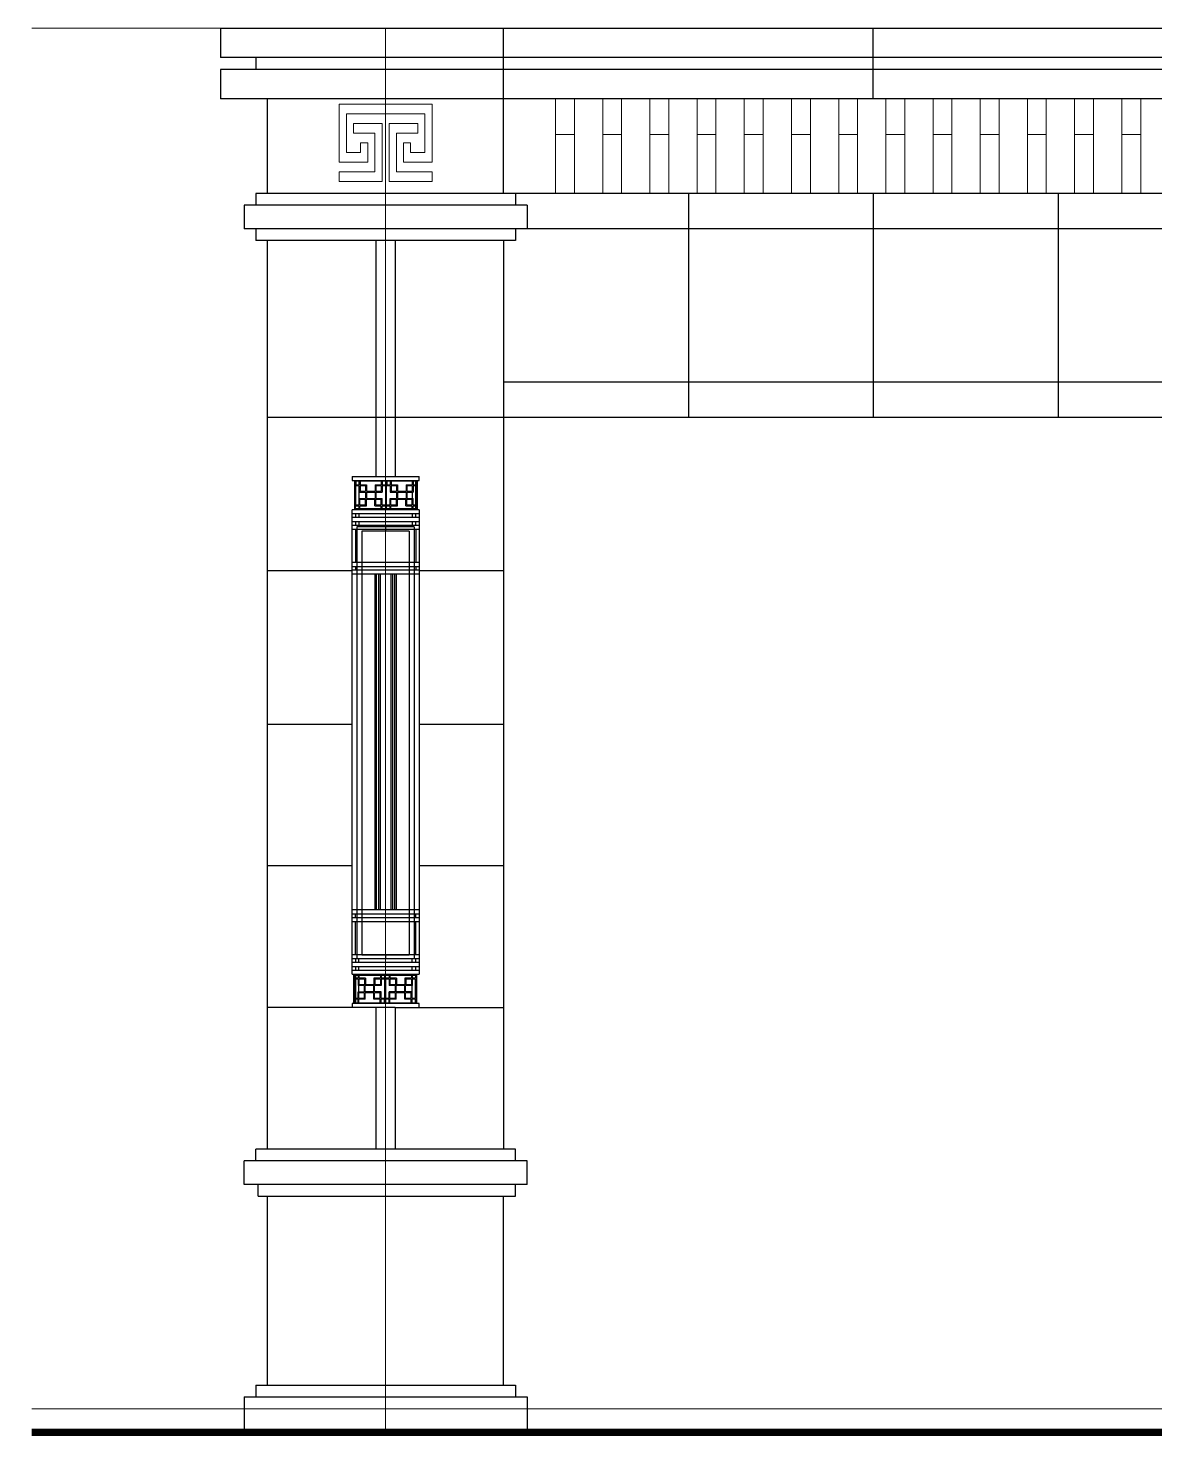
# Model space of a CAD drawing. Extents: x 1188826 to 1909461, y 608442 to 1651179.
# Drawn here: x 1651518 to 1656293, y 1041862 to 1047827 of the extents above; entities that cross this region are included whole.
import ezdxf

# ---------------------------------------------------------------- set-up
doc = ezdxf.new("R2010")
doc.units = 0
doc.header["$LTSCALE"] = 1000
doc.header["$MEASUREMENT"] = 0
doc.linetypes.add('ACAD_ISO10W100', pattern=[18.5, 12, -3, 0.5, -3])
doc.linetypes.add('DOTE', pattern=[2.42, 2, -0.2, 0.02, -0.2])
for name, color, linetype in [('1', 7, 'Continuous'), ('分缝', 37, 'Continuous'), ('立面线', 40, 'Continuous')]:
    doc.layers.add(name, color=color, linetype=linetype)
doc.layers.add('DOTE', color=19, linetype='DOTE', lineweight=9)
doc.layers.add('煤化工粉煤灰', color=7, linetype='Continuous', lineweight=0)

msp = doc.modelspace()

# ---------------------------------------------------------------- linework, layer by layer
at = {"layer": '1', "const_width": 30}
msp.add_lwpolyline([(1651532.8, 1041876.5), (1678232.8, 1041876.5)], dxfattribs=at)
at = {"layer": 'DOTE', "linetype": 'ACAD_ISO10W100', "ltscale": 100}
for p, q in [((1651532.8, 1047826.5), (1678232.8, 1047826.5)), ((1653032.7, 1047826.5), (1653032.7, 1041876.5)), ((1651532.8, 1041976.5), (1678232.8, 1041976.5)), ((1651532.8, 1041876.5), (1678232.8, 1041876.5))]:
    msp.add_line(p, q, dxfattribs=at)
at = {"layer": '分缝'}
for p, q in [((1655099.4, 1047526.5), (1655099.4, 1047826.5)), ((1654316.1, 1047126.5), (1654316.1, 1046176.5)), ((1655099.4, 1047126.5), (1655099.4, 1046176.5)), ((1655882.8, 1047126.5), (1655882.8, 1046176.5)), ((1652992.8, 1046176.5), (1652532.8, 1046176.5)), ((1653532.8, 1046176.5), (1652992.8, 1046176.5)), ((1652890.3, 1045526.5), (1652532.8, 1045526.5)), ((1653532.8, 1045526.5), (1653175.3, 1045526.5)), ((1652890.3, 1044876.5), (1652532.8, 1044876.5)), ((1653532.8, 1044876.5), (1653175.3, 1044876.5)), ((1652890.3, 1044276.5), (1652532.8, 1044276.5)), ((1653532.8, 1044276.5), (1653175.3, 1044276.5)), ((1653072.8, 1043676.6), (1652532.8, 1043676.5)), ((1653082.8, 1043676.5), (1653532.8, 1043676.5))]:
    msp.add_line(p, q, dxfattribs=at)
at = {"layer": '煤化工粉煤灰', "color": 34}
for p, q in [((1653752.8, 1047526.5), (1653752.8, 1047126.5)), ((1653832.8, 1047126.5), (1653832.8, 1047526.5)), ((1653952.8, 1047526.5), (1653952.8, 1047126.5)), ((1654032.8, 1047126.5), (1654032.8, 1047526.5)), ((1654152.8, 1047526.5), (1654152.8, 1047126.5)), ((1654232.8, 1047126.5), (1654232.8, 1047526.5)), ((1654352.8, 1047526.5), (1654352.8, 1047126.5)), ((1654432.8, 1047126.5), (1654432.8, 1047526.5)), ((1654552.8, 1047526.5), (1654552.8, 1047126.5)), ((1654632.8, 1047126.5), (1654632.8, 1047526.5)), ((1654752.8, 1047526.5), (1654752.8, 1047126.5)), ((1654832.8, 1047126.5), (1654832.8, 1047526.5)), ((1654952.8, 1047526.5), (1654952.8, 1047126.5)), ((1655032.8, 1047126.5), (1655032.8, 1047526.5)), ((1655152.8, 1047526.5), (1655152.8, 1047126.5)), ((1655232.8, 1047126.5), (1655232.8, 1047526.5)), ((1655352.8, 1047526.5), (1655352.8, 1047126.5)), ((1655432.8, 1047126.5), (1655432.8, 1047526.5)), ((1655552.8, 1047526.5), (1655552.8, 1047126.5)), ((1655632.8, 1047126.5), (1655632.8, 1047526.5)), ((1655752.8, 1047526.5), (1655752.8, 1047126.5)), ((1655832.8, 1047126.5), (1655832.8, 1047526.5)), ((1655952.8, 1047526.5), (1655952.8, 1047126.5)), ((1656032.8, 1047126.5), (1656032.8, 1047526.5)), ((1656152.8, 1047526.5), (1656152.8, 1047126.5)), ((1656232.8, 1047126.5), (1656232.8, 1047526.5)), ((1653229.6, 1047504.5), (1652835.8, 1047504.5)), ((1652836, 1047504.5), (1652836, 1047258.5)), ((1652866.3, 1047463.5), (1653199.3, 1047463.5)), ((1652866.3, 1047299.5), (1652866.3, 1047463.5)), ((1653199.3, 1047463.5), (1653199.3, 1047299.5)), ((1653229.6, 1047258.5), (1653229.6, 1047504.5)), ((1653017.6, 1047422.5), (1652896.4, 1047422.5)), ((1652896.5, 1047381.5), (1652896.5, 1047422.5)), ((1653017.6, 1047422.5), (1653017.6, 1047176.5)), ((1653169, 1047422.5), (1653047.8, 1047422.5)), ((1653047.9, 1047422.5), (1653047.9, 1047176.5)), ((1653169, 1047381.5), (1653169, 1047422.5)), ((1652987.4, 1047381.5), (1652896.4, 1047381.5)), ((1652926.6, 1047340.5), (1652957.1, 1047340.5)), ((1652926.8, 1047340.5), (1652926.8, 1047299.5)), ((1652957.1, 1047258.5), (1652957.1, 1047340.5)), ((1652987.4, 1047217.5), (1652987.4, 1047381.5)), ((1653078.2, 1047381.5), (1653169, 1047381.5)), ((1653078.2, 1047217.5), (1653078.2, 1047381.5)), ((1653108.3, 1047340.5), (1653138.7, 1047340.5)), ((1653108.5, 1047340.5), (1653108.5, 1047258.5)), ((1653138.7, 1047299.5), (1653138.7, 1047340.5)), ((1653752.8, 1047376.5), (1653832.8, 1047376.5)), ((1653952.8, 1047376.5), (1654032.8, 1047376.5)), ((1654152.8, 1047376.5), (1654232.8, 1047376.5)), ((1654352.8, 1047376.5), (1654432.8, 1047376.5)), ((1654552.8, 1047376.5), (1654632.8, 1047376.5)), ((1654752.8, 1047376.5), (1654832.8, 1047376.5)), ((1654952.8, 1047376.5), (1655032.8, 1047376.5)), ((1655152.8, 1047376.5), (1655232.8, 1047376.5)), ((1655352.8, 1047376.5), (1655432.8, 1047376.5)), ((1655552.8, 1047376.5), (1655632.8, 1047376.5)), ((1655752.8, 1047376.5), (1655832.8, 1047376.5)), ((1655952.8, 1047376.5), (1656032.8, 1047376.5)), ((1656152.8, 1047376.5), (1656232.8, 1047376.5)), ((1652866.3, 1047299.5), (1652926.8, 1047299.5)), ((1653199.3, 1047299.5), (1653138.7, 1047299.5)), ((1652835.8, 1047258.5), (1652957.1, 1047258.5)), ((1652987.4, 1047217.5), (1652835.8, 1047217.5)), ((1652836, 1047176.5), (1652836, 1047217.5)), ((1653229.6, 1047217.5), (1653078.2, 1047217.5)), ((1653108.3, 1047258.5), (1653229.6, 1047258.5)), ((1653229.6, 1047176.5), (1653229.6, 1047217.5)), ((1652835.8, 1047176.5), (1653017.6, 1047176.5)), ((1653047.8, 1047176.5), (1653229.6, 1047176.5))]:
    msp.add_line(p, q, dxfattribs=at)
at = {"layer": '立面线'}
for p, q in [((1652332.8, 1047826.5), (1652332.8, 1047701.5)), ((1652332.8, 1047826.5), (1677432.8, 1047826.5)), ((1653532.8, 1047126.5), (1653532.8, 1047826.5)), ((1657982.8, 1047701.5), (1652332.8, 1047701.5)), ((1652482.8, 1047701.5), (1652482.8, 1047651.5)), ((1652332.8, 1047651.5), (1652332.8, 1047526.5)), ((1657982.8, 1047651.5), (1652332.8, 1047651.5)), ((1657982.8, 1047526.5), (1652332.8, 1047526.5)), ((1652532.8, 1047126.5), (1652532.8, 1047526.5)), ((1652482.8, 1047126.5), (1652482.8, 1047076.5)), ((1657982.8, 1047126.5), (1652482.8, 1047126.5)), ((1653582.8, 1047126.5), (1653582.8, 1047076.5)), ((1652432.8, 1047076.5), (1652432.8, 1046976.5)), ((1653632.8, 1047076.5), (1652432.8, 1047076.5)), ((1653632.8, 1047076.5), (1653632.8, 1046976.5)), ((1657982.8, 1046976.5), (1652432.8, 1046976.5)), ((1652482.8, 1046976.5), (1652482.8, 1046926.5)), ((1653582.8, 1046926.5), (1652482.8, 1046926.5)), ((1652532.8, 1043076.5), (1652532.8, 1046926.5)), ((1652992.8, 1045926.5), (1652992.8, 1046926.5)), ((1653072.8, 1046926.5), (1653072.8, 1045926.5)), ((1653532.8, 1046926.5), (1653532.8, 1043076.5)), ((1653582.8, 1046976.5), (1653582.8, 1046926.5)), ((1657982.8, 1046326.5), (1653532.8, 1046326.5)), ((1657982.8, 1046176.5), (1653532.8, 1046176.5)), ((1652890.3, 1045926.5), (1652890.3, 1045910)), ((1652890.3, 1045926.5), (1653175.3, 1045926.5)), ((1652890.3, 1045910), (1653175.3, 1045910)), ((1652902.3, 1045785.8), (1652902.3, 1045910)), ((1652906.2, 1045906.6), (1652906.2, 1045891.7)), ((1652920.8, 1045906.6), (1652906.2, 1045906.6)), ((1652919.9, 1045906.6), (1652919.9, 1045891.7)), ((1652920.8, 1045906.6), (1652920.8, 1045891.7)), ((1652924.7, 1045906.6), (1652924.7, 1045891.7)), ((1653014.5, 1045906.6), (1652924.7, 1045906.6)), ((1653014.5, 1045906.6), (1653014.5, 1045891.2)), ((1653017.9, 1045906.6), (1653017.9, 1045891.2)), ((1653033, 1045906.6), (1653017.9, 1045906.6)), ((1653033, 1045891.2), (1653033, 1045906.6)), ((1653033.6, 1045910), (1653033.6, 1045785.8)), ((1653036.9, 1045785.8), (1653036.9, 1045910)), ((1653037.5, 1045906.6), (1653037.5, 1045891.7)), ((1653052.1, 1045906.6), (1653037.5, 1045906.6)), ((1653052.1, 1045906.6), (1653052.1, 1045891.7)), ((1653056, 1045906.6), (1653056, 1045891.7)), ((1653145.7, 1045906.6), (1653056, 1045906.6)), ((1653145.7, 1045906.6), (1653145.7, 1045891.2)), ((1653145.8, 1045906.6), (1653145.7, 1045906.6)), ((1653145.8, 1045906.6), (1653145.8, 1045891.2)), ((1653149.2, 1045906.6), (1653149.2, 1045891.2)), ((1653164.3, 1045906.6), (1653149.2, 1045906.6)), ((1653160.3, 1045891.2), (1653160.3, 1045906.6)), ((1653163.3, 1045906.6), (1653163.3, 1045891.2)), ((1653164.3, 1045891.2), (1653164.3, 1045906.6)), ((1653168.2, 1045785.8), (1653168.2, 1045910)), ((1653175.3, 1045910), (1653175.3, 1045926.5)), ((1652905.6, 1045888.1), (1652905.6, 1045806.5)), ((1652905.6, 1045888.1), (1652920.8, 1045888.1)), ((1652906.2, 1045891.7), (1652920.8, 1045891.7)), ((1652919.9, 1045888.1), (1652919.9, 1045806.5)), ((1652920.8, 1045888.1), (1652920.8, 1045860.8)), ((1652920.8, 1045860.8), (1652948, 1045860.8)), ((1652924.7, 1045891.7), (1652951.3, 1045891.7)), ((1652924.7, 1045888.1), (1652948, 1045888.1)), ((1652924.7, 1045888.1), (1652924.7, 1045864.4)), ((1652924.7, 1045864.4), (1652948, 1045864.4)), ((1652948, 1045888.1), (1652948, 1045864.4)), ((1652948, 1045860.8), (1652948, 1045833.8)), ((1652951.3, 1045891.7), (1652951.3, 1045864.4)), ((1652951.3, 1045864.4), (1652987.9, 1045864.4)), ((1652951.3, 1045860.8), (1652951.3, 1045833.8)), ((1652951.3, 1045860.8), (1652987.9, 1045860.8)), ((1652987.9, 1045891.2), (1653014.5, 1045891.2)), ((1652987.9, 1045891.2), (1652987.9, 1045864.4)), ((1652987.9, 1045860.8), (1652987.9, 1045833.8)), ((1652991.2, 1045888.1), (1653014.5, 1045888.1)), ((1652991.2, 1045888.1), (1652991.2, 1045864.4)), ((1652991.2, 1045864.4), (1653014.5, 1045864.4)), ((1652991.2, 1045860.8), (1652991.2, 1045833.8)), ((1652991.2, 1045860.8), (1653017.9, 1045860.8)), ((1653014.5, 1045888.1), (1653014.5, 1045864.4)), ((1653017.9, 1045891.2), (1653033, 1045891.2)), ((1653017.9, 1045888.1), (1653033, 1045888.1)), ((1653017.9, 1045888.1), (1653017.9, 1045860.8)), ((1653033, 1045806), (1653033, 1045888.1)), ((1653036.9, 1045888.1), (1653052.1, 1045888.1)), ((1653037.5, 1045891.7), (1653052.1, 1045891.7)), ((1653052.1, 1045888.1), (1653052.1, 1045860.8)), ((1653052.1, 1045860.8), (1653079.3, 1045860.8)), ((1653056, 1045891.7), (1653082.6, 1045891.7)), ((1653056, 1045888.1), (1653079.3, 1045888.1)), ((1653056, 1045888.1), (1653056, 1045864.4)), ((1653056, 1045864.4), (1653079.3, 1045864.4)), ((1653079.3, 1045888.1), (1653079.3, 1045864.4)), ((1653079.3, 1045860.8), (1653079.3, 1045833.8)), ((1653082.6, 1045891.7), (1653082.6, 1045864.4)), ((1653082.6, 1045864.4), (1653119.2, 1045864.4)), ((1653082.6, 1045860.8), (1653082.6, 1045833.8)), ((1653082.6, 1045860.8), (1653119.2, 1045860.8)), ((1653119.2, 1045891.2), (1653119.2, 1045864.4)), ((1653119.2, 1045891.2), (1653145.8, 1045891.2)), ((1653119.2, 1045860.8), (1653119.2, 1045833.8)), ((1653122.5, 1045888.1), (1653122.5, 1045864.4)), ((1653122.5, 1045888.1), (1653145.8, 1045888.1)), ((1653122.5, 1045864.4), (1653145.8, 1045864.4)), ((1653122.5, 1045860.8), (1653122.5, 1045833.8)), ((1653122.5, 1045860.8), (1653145.7, 1045860.8)), ((1653145.7, 1045888.1), (1653145.7, 1045864.4)), ((1653145.7, 1045860.8), (1653145.7, 1045833.8)), ((1653145.7, 1045860.8), (1653145.8, 1045860.8)), ((1653145.8, 1045888.1), (1653145.8, 1045864.4)), ((1653145.8, 1045860.8), (1653149.2, 1045860.8)), ((1653149.2, 1045891.2), (1653164.3, 1045891.2)), ((1653149.2, 1045888.1), (1653149.2, 1045860.8)), ((1653149.2, 1045888.1), (1653164.3, 1045888.1)), ((1653160.3, 1045806), (1653160.3, 1045888.1)), ((1653163.3, 1045888.1), (1653163.3, 1045806)), ((1653164.3, 1045806), (1653164.3, 1045888.1)), ((1652890.3, 1043817.3), (1652890.3, 1045785.8)), ((1653175.3, 1045785.8), (1652890.3, 1045785.8)), ((1652905.6, 1045806.5), (1652920.2, 1045806.5)), ((1652905.6, 1045789.4), (1652905.6, 1045802.4)), ((1652905.6, 1045802.4), (1652920.2, 1045802.4)), ((1652920.2, 1045789.4), (1652905.6, 1045789.4)), ((1652919.9, 1045802.4), (1652919.9, 1045789.4)), ((1652920.2, 1045806.5), (1652920.2, 1045833.8)), ((1652920.2, 1045833.8), (1652948, 1045833.8)), ((1652920.2, 1045789.4), (1652920.2, 1045802.4)), ((1652923.6, 1045830.2), (1652947.4, 1045830.2)), ((1652923.6, 1045806.5), (1652923.6, 1045830.2)), ((1652923.6, 1045806.5), (1652947.4, 1045806.5)), ((1652923.6, 1045789.4), (1652923.6, 1045802.4)), ((1652923.6, 1045802.4), (1652951.3, 1045802.4)), ((1653014.5, 1045789.4), (1652923.6, 1045789.4)), ((1652947.4, 1045806.5), (1652947.4, 1045830.2)), ((1652951.3, 1045833.8), (1652987.9, 1045833.8)), ((1652951.3, 1045802.4), (1652951.3, 1045830.2)), ((1652951.3, 1045830.2), (1652987.3, 1045830.2)), ((1652987.3, 1045802.9), (1652987.3, 1045830.2)), ((1652987.3, 1045802.9), (1653014.5, 1045802.9)), ((1652991.2, 1045833.8), (1653018.4, 1045833.8)), ((1652991.2, 1045830.2), (1653014.5, 1045830.2)), ((1652991.2, 1045806), (1652991.2, 1045830.2)), ((1652991.2, 1045806), (1653014.5, 1045806)), ((1653014.5, 1045806), (1653014.5, 1045830.2)), ((1653014.5, 1045789.4), (1653014.5, 1045802.9)), ((1653018.4, 1045806), (1653018.4, 1045833.8)), ((1653018.4, 1045806), (1653033, 1045806)), ((1653018.4, 1045802.9), (1653033, 1045802.9)), ((1653018.4, 1045789.4), (1653018.4, 1045802.9)), ((1653033, 1045789.4), (1653018.4, 1045789.4)), ((1653033, 1045802.9), (1653033, 1045789.4)), ((1653036.9, 1045806.5), (1653051.5, 1045806.5)), ((1653036.9, 1045802.4), (1653051.5, 1045802.4)), ((1653051.5, 1045789.4), (1653036.9, 1045789.4)), ((1653051.5, 1045806.5), (1653051.5, 1045833.8)), ((1653051.5, 1045833.8), (1653079.3, 1045833.8)), ((1653051.5, 1045789.4), (1653051.5, 1045802.4)), ((1653054.9, 1045830.2), (1653078.7, 1045830.2)), ((1653054.9, 1045806.5), (1653054.9, 1045830.2)), ((1653054.9, 1045806.5), (1653078.7, 1045806.5)), ((1653054.9, 1045789.4), (1653054.9, 1045802.4)), ((1653054.9, 1045802.4), (1653082.6, 1045802.4)), ((1653145.8, 1045789.4), (1653054.9, 1045789.4)), ((1653078.7, 1045806.5), (1653078.7, 1045830.2)), ((1653082.6, 1045833.8), (1653119.2, 1045833.8)), ((1653082.6, 1045802.4), (1653082.6, 1045830.2)), ((1653082.6, 1045830.2), (1653118.6, 1045830.2)), ((1653118.6, 1045802.9), (1653118.6, 1045830.2)), ((1653118.6, 1045802.9), (1653145.7, 1045802.9)), ((1653122.5, 1045833.8), (1653149.7, 1045833.8)), ((1653122.5, 1045806), (1653122.5, 1045830.2)), ((1653122.5, 1045830.2), (1653145.7, 1045830.2)), ((1653122.5, 1045806), (1653145.8, 1045806)), ((1653145.7, 1045830.2), (1653145.7, 1045806)), ((1653145.7, 1045830.2), (1653145.8, 1045830.2)), ((1653145.7, 1045802.9), (1653145.7, 1045789.4)), ((1653145.7, 1045802.9), (1653145.8, 1045802.9)), ((1653145.8, 1045806), (1653145.8, 1045830.2)), ((1653145.8, 1045789.4), (1653145.8, 1045802.9)), ((1653149.7, 1045806), (1653149.7, 1045833.8)), ((1653149.7, 1045806), (1653164.3, 1045806)), ((1653149.7, 1045789.4), (1653149.7, 1045802.9)), ((1653149.7, 1045802.9), (1653164.3, 1045802.9)), ((1653164.3, 1045789.4), (1653149.7, 1045789.4)), ((1653160.3, 1045789.4), (1653160.3, 1045802.9)), ((1653163.3, 1045789.4), (1653163.3, 1045802.9)), ((1653164.3, 1045802.9), (1653164.3, 1045789.4)), ((1653175.3, 1045785.8), (1653175.3, 1043817.3)), ((1652890.3, 1045769.2), (1653175.3, 1045769.2)), ((1653175.3, 1045752.6), (1652890.3, 1045752.6)), ((1652890.3, 1045736.1), (1653175.3, 1045736.1)), ((1652905.3, 1045769.2), (1652905.3, 1045752.6)), ((1652905.3, 1045736.1), (1652905.3, 1045719.5)), ((1652919.9, 1045769.2), (1652919.9, 1045752.6)), ((1652919.9, 1045736.1), (1652919.9, 1045719.5)), ((1653145.7, 1045769.2), (1653145.7, 1045752.6)), ((1653145.7, 1045736.1), (1653145.7, 1045719.5)), ((1653160.3, 1045752.6), (1653160.3, 1045769.2)), ((1653160.3, 1045719.5), (1653160.3, 1045736.1)), ((1653175.3, 1045719.5), (1652890.3, 1045719.5)), ((1652890.3, 1045703), (1653175.3, 1045703)), ((1652905.3, 1045703), (1652905.3, 1045562.5)), ((1653154.2, 1045712.8), (1652911.4, 1045712.8)), ((1652911.4, 1045712.8), (1652911.4, 1043883.6)), ((1653133.1, 1045695.3), (1652932.5, 1045695.3)), ((1652932.5, 1045695.3), (1652932.5, 1043900)), ((1653032.8, 1045712.8), (1653032.8, 1045695.3)), ((1653133.1, 1045695.3), (1653133.1, 1043900)), ((1653154.2, 1045712.8), (1653154.2, 1043883.6)), ((1653160.3, 1045703), (1653160.3, 1045562.5)), ((1653175.3, 1045562.5), (1652890.3, 1045562.5)), ((1652890.3, 1045546), (1653175.3, 1045546)), ((1652905.3, 1045546), (1652905.3, 1045529.4)), ((1653160.3, 1045546), (1653160.3, 1045529.4)), ((1653175.3, 1045529.4), (1652890.3, 1045529.4)), ((1653175.3, 1045512.8), (1652890.3, 1045512.8)), ((1652987.9, 1044090.2), (1652987.9, 1045512.8)), ((1652993.2, 1045512.8), (1652993.2, 1044090.2)), ((1653003.7, 1044090.2), (1653003.7, 1045512.8)), ((1653009, 1045512.8), (1653009, 1044090.2)), ((1653056.5, 1044090.2), (1653056.5, 1045512.8)), ((1653061.8, 1045512.8), (1653061.8, 1044090.2)), ((1653072.4, 1044090.2), (1653072.4, 1045512.8)), ((1653077.6, 1045512.8), (1653077.6, 1044090.2)), ((1653175.3, 1044090.2), (1652890.3, 1044090.2)), ((1652890.3, 1044073.7), (1653175.3, 1044073.7)), ((1653175.3, 1044057.1), (1652890.3, 1044057.1)), ((1652905.3, 1044057.1), (1652905.3, 1044073.7)), ((1653160.3, 1044057.1), (1653160.3, 1044073.7)), ((1652890.3, 1044040.6), (1653175.3, 1044040.6)), ((1652905.3, 1043900.1), (1652905.3, 1044040.6)), ((1653160.3, 1043900.1), (1653160.3, 1044040.6)), ((1653175.3, 1043900.1), (1652890.3, 1043900.1)), ((1652890.3, 1043883.6), (1653175.3, 1043883.6)), ((1652905.3, 1043883.6), (1652905.3, 1043867)), ((1652919.9, 1043867), (1652919.9, 1043883.6)), ((1652932.5, 1043900), (1653133.1, 1043900)), ((1653032.8, 1043900), (1653032.8, 1043883.6)), ((1653145.7, 1043867), (1653145.7, 1043883.6)), ((1653160.3, 1043867), (1653160.3, 1043883.6)), ((1653175.3, 1043867), (1652890.3, 1043867)), ((1652890.3, 1043850.4), (1653175.3, 1043850.4)), ((1653175.3, 1043833.9), (1652890.3, 1043833.9)), ((1652890.3, 1043817.3), (1653175.3, 1043817.3)), ((1652897.3, 1043817.3), (1652897.3, 1043693.1)), ((1652905.3, 1043850.4), (1652905.3, 1043833.9)), ((1652919.9, 1043833.9), (1652919.9, 1043850.4)), ((1653028.6, 1043817.3), (1653028.6, 1043693.1)), ((1653032, 1043693.1), (1653032, 1043817.3)), ((1653145.7, 1043833.9), (1653145.7, 1043850.4)), ((1653160.3, 1043833.9), (1653160.3, 1043850.4)), ((1653163.3, 1043817.3), (1653163.3, 1043693.1)), ((1652901.2, 1043800.2), (1652901.2, 1043813.7)), ((1652901.2, 1043813.7), (1652915.8, 1043813.7)), ((1652915.8, 1043800.2), (1652901.2, 1043800.2)), ((1652901.2, 1043797.1), (1652901.2, 1043715)), ((1652915.8, 1043797.1), (1652901.2, 1043797.1)), ((1652902.3, 1043813.7), (1652902.3, 1043800.2)), ((1652902.3, 1043715), (1652902.3, 1043797.1)), ((1652905.3, 1043813.7), (1652905.3, 1043800.2)), ((1652905.3, 1043797.1), (1652905.3, 1043715)), ((1652915.8, 1043813.7), (1652915.8, 1043800.2)), ((1652915.8, 1043797.1), (1652915.8, 1043769.3)), ((1652943, 1043769.3), (1652915.8, 1043769.3)), ((1652919.8, 1043813.7), (1652919.8, 1043800.2)), ((1652919.8, 1043813.7), (1653010.6, 1043813.7)), ((1652946.9, 1043800.2), (1652919.8, 1043800.2)), ((1652919.8, 1043797.1), (1652919.8, 1043772.9)), ((1652943, 1043797.1), (1652919.8, 1043797.1)), ((1652943, 1043772.9), (1652919.8, 1043772.9)), ((1652919.9, 1043800.2), (1652919.9, 1043813.7)), ((1652919.9, 1043772.9), (1652919.9, 1043797.1)), ((1652919.9, 1043742.3), (1652919.9, 1043769.3)), ((1652943, 1043797.1), (1652943, 1043772.9)), ((1652943, 1043742.3), (1652943, 1043769.3)), ((1652946.4, 1043742.3), (1652946.4, 1043769.3)), ((1652982.9, 1043769.3), (1652946.4, 1043769.3)), ((1652946.9, 1043800.2), (1652946.9, 1043772.9)), ((1652982.9, 1043772.9), (1652946.9, 1043772.9)), ((1652982.9, 1043800.7), (1652982.9, 1043772.9)), ((1653010.6, 1043800.7), (1652982.9, 1043800.7)), ((1652982.9, 1043742.3), (1652982.9, 1043769.3)), ((1652986.3, 1043742.3), (1652986.3, 1043769.3)), ((1653014, 1043769.3), (1652986.3, 1043769.3)), ((1652986.8, 1043796.6), (1652986.8, 1043772.9)), ((1653010.6, 1043796.6), (1652986.8, 1043796.6)), ((1653010.6, 1043772.9), (1652986.8, 1043772.9)), ((1653010.6, 1043813.7), (1653010.6, 1043800.7)), ((1653010.6, 1043796.6), (1653010.6, 1043772.9)), ((1653014, 1043813.7), (1653014, 1043800.7)), ((1653014, 1043813.7), (1653028.6, 1043813.7)), ((1653028.6, 1043800.7), (1653014, 1043800.7)), ((1653014, 1043796.6), (1653014, 1043769.3)), ((1653028.6, 1043796.6), (1653014, 1043796.6)), ((1653032.5, 1043800.2), (1653032.5, 1043813.7)), ((1653032.5, 1043813.7), (1653047.1, 1043813.7)), ((1653047.1, 1043800.2), (1653032.5, 1043800.2)), ((1653047.1, 1043797.1), (1653032.5, 1043797.1)), ((1653032.5, 1043797.1), (1653032.5, 1043715)), ((1653047.1, 1043813.7), (1653047.1, 1043800.2)), ((1653047.1, 1043797.1), (1653047.1, 1043769.3)), ((1653074.3, 1043769.3), (1653047.1, 1043769.3)), ((1653051.1, 1043813.7), (1653141.9, 1043813.7)), ((1653051.1, 1043813.7), (1653051.1, 1043800.2)), ((1653078.2, 1043800.2), (1653051.1, 1043800.2)), ((1653074.3, 1043797.1), (1653051.1, 1043797.1)), ((1653051.1, 1043797.1), (1653051.1, 1043772.9)), ((1653074.3, 1043772.9), (1653051.1, 1043772.9)), ((1653074.3, 1043797.1), (1653074.3, 1043772.9)), ((1653074.3, 1043742.3), (1653074.3, 1043769.3)), ((1653077.7, 1043742.3), (1653077.7, 1043769.3)), ((1653114.2, 1043769.3), (1653077.7, 1043769.3)), ((1653078.2, 1043800.2), (1653078.2, 1043772.9)), ((1653114.2, 1043772.9), (1653078.2, 1043772.9)), ((1653114.2, 1043800.7), (1653114.2, 1043772.9)), ((1653141.9, 1043800.7), (1653114.2, 1043800.7)), ((1653114.2, 1043742.3), (1653114.2, 1043769.3)), ((1653117.6, 1043742.3), (1653117.6, 1043769.3)), ((1653145.3, 1043769.3), (1653117.6, 1043769.3)), ((1653118.1, 1043796.6), (1653118.1, 1043772.9)), ((1653141.9, 1043796.6), (1653118.1, 1043796.6)), ((1653141.9, 1043772.9), (1653118.1, 1043772.9)), ((1653141.9, 1043813.7), (1653141.9, 1043800.7)), ((1653141.9, 1043796.6), (1653141.9, 1043772.9)), ((1653145.3, 1043813.7), (1653145.3, 1043800.7)), ((1653145.3, 1043813.7), (1653159.9, 1043813.7)), ((1653159.9, 1043800.7), (1653145.3, 1043800.7)), ((1653145.3, 1043796.6), (1653145.3, 1043769.3)), ((1653159.9, 1043796.6), (1653145.3, 1043796.6)), ((1653145.7, 1043800.7), (1653145.7, 1043813.7)), ((1653145.7, 1043715), (1653145.7, 1043796.6)), ((1653159.9, 1043813.7), (1653159.9, 1043800.7)), ((1653159.9, 1043715), (1653159.9, 1043796.6)), ((1652916.4, 1043715), (1652901.2, 1043715)), ((1652901.2, 1043711.9), (1652901.2, 1043696.4)), ((1652916.4, 1043711.9), (1652901.2, 1043711.9)), ((1652901.2, 1043696.4), (1652916.4, 1043696.4)), ((1652902.3, 1043696.4), (1652902.3, 1043711.9)), ((1652905.3, 1043711.9), (1652905.3, 1043696.4)), ((1652916.4, 1043715), (1652916.4, 1043742.3)), ((1652916.4, 1043742.3), (1652943, 1043742.3)), ((1652916.4, 1043696.4), (1652916.4, 1043711.9)), ((1652919.8, 1043715), (1652919.8, 1043738.7)), ((1652943, 1043738.7), (1652919.8, 1043738.7)), ((1652943, 1043715), (1652919.8, 1043715)), ((1652919.8, 1043696.4), (1652919.8, 1043711.9)), ((1652946.4, 1043711.9), (1652919.8, 1043711.9)), ((1652919.8, 1043696.4), (1653009.5, 1043696.4)), ((1652919.9, 1043715), (1652919.9, 1043738.7)), ((1652919.9, 1043696.4), (1652919.9, 1043711.9)), ((1652943, 1043715), (1652943, 1043738.7)), ((1652982.9, 1043742.3), (1652946.4, 1043742.3)), ((1652982.9, 1043738.7), (1652946.4, 1043738.7)), ((1652946.4, 1043711.9), (1652946.4, 1043738.7)), ((1652982.9, 1043711.4), (1652982.9, 1043738.7)), ((1653009.5, 1043711.4), (1652982.9, 1043711.4)), ((1653013.4, 1043742.3), (1652986.3, 1043742.3)), ((1653009.5, 1043738.7), (1652986.3, 1043738.7)), ((1652986.3, 1043715), (1652986.3, 1043738.7)), ((1653009.5, 1043715), (1652986.3, 1043715)), ((1653009.5, 1043715), (1653009.5, 1043738.7)), ((1653009.5, 1043696.4), (1653009.5, 1043711.4)), ((1653013.4, 1043715), (1653013.4, 1043742.3)), ((1653028.6, 1043715), (1653013.4, 1043715)), ((1653013.4, 1043696.4), (1653013.4, 1043711.4)), ((1653028.1, 1043711.4), (1653013.4, 1043711.4)), ((1653013.4, 1043696.4), (1653028.1, 1043696.4)), ((1653028.1, 1043696.4), (1653028.1, 1043711.4)), ((1653047.7, 1043715), (1653032.5, 1043715)), ((1653047.7, 1043711.9), (1653032.5, 1043711.9)), ((1653032.5, 1043711.9), (1653032.5, 1043696.4)), ((1653032.5, 1043696.4), (1653047.7, 1043696.4)), ((1653047.7, 1043715), (1653047.7, 1043742.3)), ((1653074.3, 1043742.3), (1653047.7, 1043742.3)), ((1653047.7, 1043696.4), (1653047.7, 1043711.9)), ((1653074.3, 1043738.7), (1653051.1, 1043738.7)), ((1653051.1, 1043715), (1653051.1, 1043738.7)), ((1653074.3, 1043715), (1653051.1, 1043715)), ((1653077.7, 1043711.9), (1653051.1, 1043711.9)), ((1653051.1, 1043696.4), (1653051.1, 1043711.9)), ((1653051.1, 1043696.4), (1653140.8, 1043696.4)), ((1653074.3, 1043715), (1653074.3, 1043738.7)), ((1653114.2, 1043742.3), (1653077.7, 1043742.3)), ((1653114.2, 1043738.7), (1653077.7, 1043738.7)), ((1653077.7, 1043711.9), (1653077.7, 1043738.7)), ((1653114.2, 1043711.4), (1653114.2, 1043738.7)), ((1653140.8, 1043711.4), (1653114.2, 1043711.4)), ((1653144.7, 1043742.3), (1653117.6, 1043742.3)), ((1653140.8, 1043738.7), (1653117.6, 1043738.7)), ((1653117.6, 1043715), (1653117.6, 1043738.7)), ((1653140.8, 1043715), (1653117.6, 1043715)), ((1653140.8, 1043715), (1653140.8, 1043738.7)), ((1653140.8, 1043696.4), (1653140.8, 1043711.4)), ((1653144.7, 1043715), (1653144.7, 1043742.3)), ((1653159.9, 1043715), (1653144.7, 1043715)), ((1653144.7, 1043696.4), (1653144.7, 1043711.4)), ((1653159.4, 1043711.4), (1653144.7, 1043711.4)), ((1653144.7, 1043696.4), (1653159.4, 1043696.4)), ((1653145.7, 1043696.4), (1653145.7, 1043711.4)), ((1653159.4, 1043696.4), (1653159.4, 1043711.4)), ((1652890.3, 1043693.1), (1652890.3, 1043676.6)), ((1653175.3, 1043693.1), (1652890.3, 1043693.1)), ((1652992.8, 1043076.5), (1652992.8, 1043676.6)), ((1653072.8, 1043676.5), (1652992.8, 1043676.5)), ((1653072.8, 1043676.6), (1653072.8, 1043076.5)), ((1653072.8, 1043676.6), (1653082.8, 1043676.5)), ((1653175.3, 1043676.6), (1653175.3, 1043693.1)), ((1652482.8, 1043026.5), (1652482.8, 1043076.5)), ((1653582.8, 1043076.5), (1652482.8, 1043076.5)), ((1653582.8, 1043026.5), (1653582.8, 1043076.5)), ((1652432.8, 1042926.5), (1652432.8, 1043026.5)), ((1653632.8, 1043026.5), (1652432.8, 1043026.5)), ((1653632.8, 1042926.5), (1653632.8, 1043026.5)), ((1653632.8, 1042926.5), (1652432.8, 1042926.5)), ((1652492.8, 1042876.5), (1652492.8, 1042926.5)), ((1653582.8, 1042876.5), (1653582.8, 1042926.5)), ((1652492.8, 1042876.5), (1653582.8, 1042876.5)), ((1652532.8, 1042076.5), (1652532.8, 1042876.5)), ((1653532.8, 1042076.5), (1653532.8, 1042876.5)), ((1652432.8, 1042026.5), (1652432.8, 1041876.5)), ((1652432.8, 1042026.5), (1653632.8, 1042026.5)), ((1652482.8, 1042076.5), (1652482.8, 1042026.5)), ((1652482.8, 1042076.5), (1653582.8, 1042076.5)), ((1653582.8, 1042076.5), (1653582.8, 1042026.5)), ((1653632.8, 1042026.5), (1653632.8, 1041876.5))]:
    msp.add_line(p, q, dxfattribs=at)

doc.saveas('drawing.dxf')
